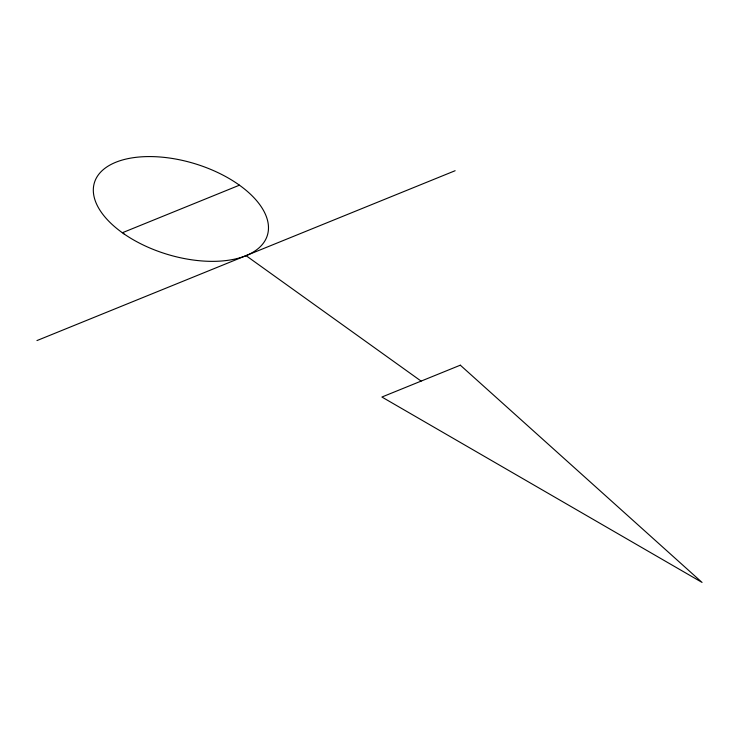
<?xml version="1.0" encoding="UTF-8"?>
<svg xmlns="http://www.w3.org/2000/svg" width="739" height="739" viewBox="0 0 739 739"><rect width="100%" height="100%" fill="white"/><g stroke="black" fill="none" stroke-linecap="round" stroke-linejoin="round"><path stroke-width="1.11" d="M122.351 232.748L239.445 185.184M36.95 340.577L455.132 170.718M246.041 255.648L421.11 381.102M460.323 365.186L381.906 397.028L702.05 582.424L460.323 365.186M123.958 233.875A90.398 47.37 16.9 0 0 267.001 236.425A90.398 47.37 16.9 0 0 151.726 156.594A90.398 47.37 16.9 0 0 123.958 233.875"/></g></svg>
